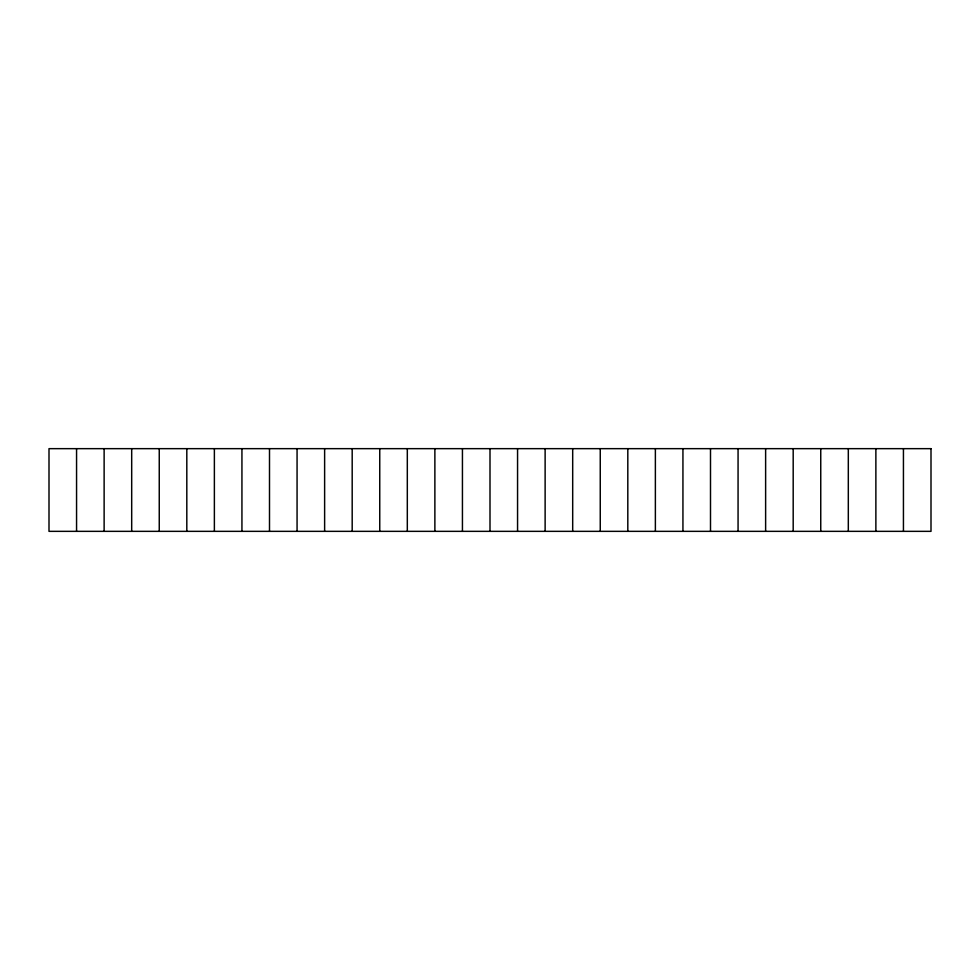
<?xml version="1.0" encoding="UTF-8"?>
<svg xmlns="http://www.w3.org/2000/svg" width="980" height="980" viewBox="0 0 980 980"><rect width="100%" height="100%" fill="white"/><g stroke="black" fill="none" stroke-linecap="round" stroke-linejoin="round"><path stroke-width="1.47" d="M903.438 448.656L903.438 531.344M875.875 448.656L875.875 531.344M848.313 448.656L848.313 531.344M820.75 448.656L820.75 531.344M793.188 448.656L793.188 531.344M765.625 448.656L765.625 531.344M738.062 448.656L738.062 531.344M710.5 448.656L710.5 531.344M682.938 448.656L682.938 531.344M655.375 448.656L655.375 531.344M627.812 448.656L627.812 531.344M600.25 448.656L600.25 531.344M572.688 448.656L572.688 531.344M545.125 448.656L545.125 531.344M517.562 448.656L517.562 531.344M490 448.656L490 531.344M462.438 448.656L462.438 531.344M434.875 448.656L434.875 531.344M407.313 448.656L407.313 531.344M379.75 448.656L379.75 531.344M352.188 448.656L352.188 531.344M324.625 448.656L324.625 531.344M297.062 448.656L297.062 531.344M269.5 448.656L269.5 531.344M241.938 448.656L241.938 531.344M214.375 448.656L214.375 531.344M186.812 448.656L186.812 531.344M159.25 448.656L159.25 531.344M131.688 448.656L131.688 531.344M104.125 448.656L104.125 531.344M76.562 448.656L76.562 531.344M931 448.656L49 448.656L49 531.344L931 531.344L931 448.656"/></g></svg>
